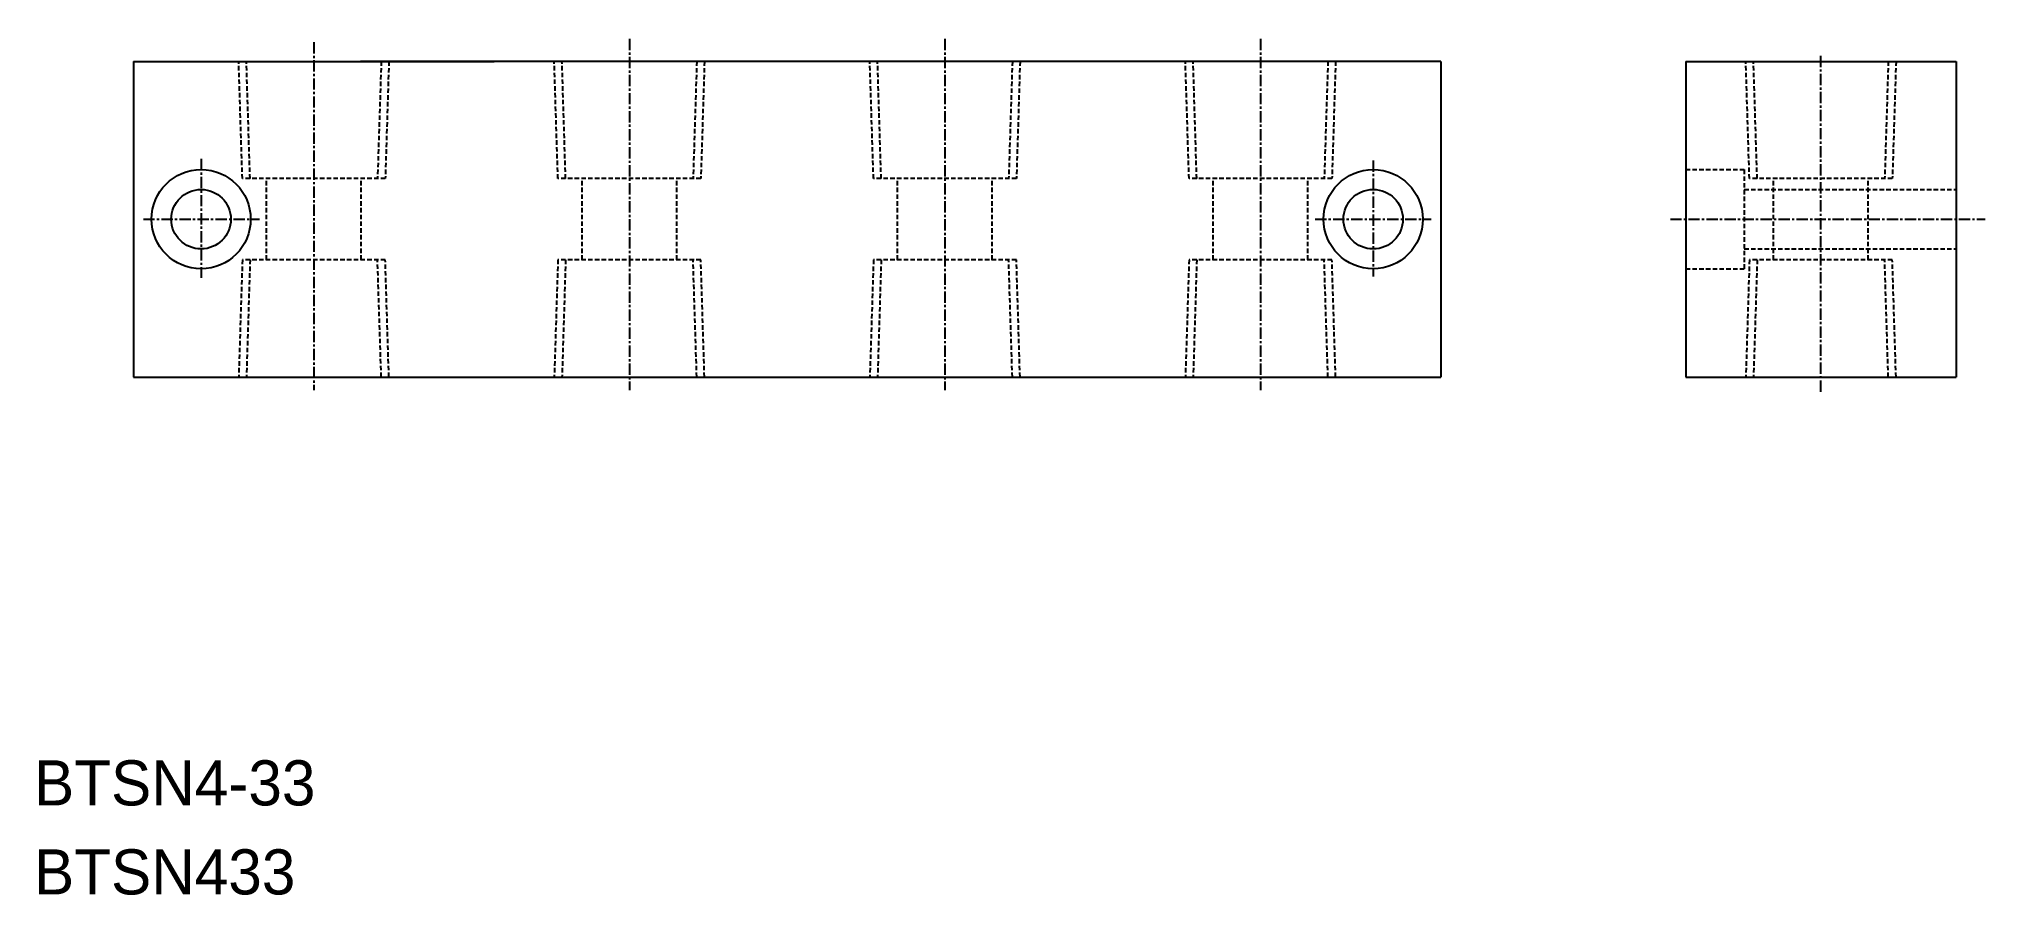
# Model space of a CAD drawing. Extents: x 2106 to 2322, y 5159 to 5254.
import ezdxf

# ---------------------------------------------------------------- set-up
doc = ezdxf.new("R2010")
doc.units = 0
doc.linetypes.add('CENTER', pattern=[2, 1.25, -0.25, 0.25, -0.25])
doc.linetypes.add('DASHED', pattern=[0.75, 0.5, -0.25])
doc.layers.get('0').update_dxf_attribs({"linetype": 'CONTINUOUS'})
doc.layers.add('CENTER', color=1, linetype='CENTER')

msp = doc.modelspace()

# ---------------------------------------------------------------- linework, layer by layer
at = {"color": 7, "linetype": 'CONTINUOUS'}
for p, q in [((2116.81, 5251.36), (2156.81, 5251.36)), ((2116.81, 5251.36), (2116.81, 5216.36)), ((2261.81, 5251.36), (2141.99, 5251.36)), ((2261.81, 5251.36), (2261.81, 5216.36)), ((2288.97, 5251.36), (2318.97, 5251.36)), ((2288.97, 5251.36), (2288.97, 5216.36)), ((2318.97, 5251.36), (2318.97, 5216.36)), ((2116.81, 5216.36), (2261.81, 5216.36)), ((2288.97, 5216.36), (2318.97, 5216.36))]:
    msp.add_line(p, q, dxfattribs=at)
for p, q in [((2126.81, 5251.36), (2126.81, 5251.36)), ((2161.81, 5251.36), (2161.81, 5251.36)), ((2196.81, 5251.36), (2196.81, 5251.36)), ((2231.81, 5251.36), (2231.81, 5251.36)), ((2293.97, 5251.36), (2293.97, 5251.36))]:
    msp.add_line(p, q)
at = {"color": 3, "linetype": 'DASHED'}
for p, q in [((2128.89, 5238.36), (2128.48, 5251.36)), ((2129.74, 5238.36), (2129.34, 5251.36)), ((2144.29, 5251.36), (2143.88, 5238.36)), ((2145.14, 5251.36), (2144.74, 5238.36)), ((2163.89, 5238.36), (2163.48, 5251.36)), ((2164.74, 5238.36), (2164.34, 5251.36)), ((2179.29, 5251.36), (2178.88, 5238.36)), ((2180.14, 5251.36), (2179.74, 5238.36)), ((2198.89, 5238.36), (2198.48, 5251.36)), ((2199.74, 5238.36), (2199.34, 5251.36)), ((2214.29, 5251.36), (2213.88, 5238.36)), ((2215.14, 5251.36), (2214.74, 5238.36)), ((2233.89, 5238.36), (2233.48, 5251.36)), ((2234.74, 5238.36), (2234.34, 5251.36)), ((2249.29, 5251.36), (2248.88, 5238.36)), ((2250.14, 5251.36), (2249.74, 5238.36)), ((2296.04, 5238.36), (2295.64, 5251.36)), ((2296.9, 5238.36), (2296.49, 5251.36)), ((2311.44, 5251.36), (2311.04, 5238.36)), ((2312.3, 5251.36), (2311.89, 5238.36)), ((2288.97, 5239.36), (2295.47, 5239.36)), ((2295.47, 5239.36), (2295.47, 5228.36)), ((2144.74, 5238.36), (2128.89, 5238.36)), ((2131.56, 5229.36), (2131.56, 5238.36)), ((2142.06, 5229.36), (2142.06, 5238.36)), ((2179.74, 5238.36), (2163.89, 5238.36)), ((2166.56, 5229.36), (2166.56, 5238.36)), ((2166.56, 5229.36), (2166.56, 5238.36)), ((2177.06, 5229.36), (2177.06, 5238.36)), ((2177.06, 5229.36), (2177.06, 5238.36)), ((2214.74, 5238.36), (2198.89, 5238.36)), ((2201.56, 5229.36), (2201.56, 5238.36)), ((2201.56, 5229.36), (2201.56, 5238.36)), ((2212.06, 5229.36), (2212.06, 5238.36)), ((2212.06, 5229.36), (2212.06, 5238.36)), ((2249.74, 5238.36), (2233.89, 5238.36)), ((2236.56, 5229.36), (2236.56, 5238.36)), ((2236.56, 5229.36), (2236.56, 5238.36)), ((2247.06, 5229.36), (2247.06, 5238.36)), ((2247.06, 5229.36), (2247.06, 5238.36)), ((2295.47, 5237.16), (2318.97, 5237.16)), ((2311.89, 5238.36), (2296.04, 5238.36)), ((2298.72, 5229.36), (2298.72, 5238.36)), ((2298.72, 5229.36), (2298.72, 5238.36)), ((2309.22, 5229.36), (2309.22, 5238.36)), ((2309.22, 5229.36), (2309.22, 5238.36)), ((2295.47, 5230.56), (2318.97, 5230.56)), ((2128.89, 5229.36), (2128.48, 5216.36)), ((2144.74, 5229.36), (2128.89, 5229.36)), ((2129.74, 5229.36), (2129.34, 5216.36)), ((2144.29, 5216.36), (2143.88, 5229.36)), ((2145.14, 5216.36), (2144.74, 5229.36)), ((2163.89, 5229.36), (2163.48, 5216.36)), ((2179.74, 5229.36), (2163.89, 5229.36)), ((2164.74, 5229.36), (2164.34, 5216.36)), ((2179.29, 5216.36), (2178.88, 5229.36)), ((2180.14, 5216.36), (2179.74, 5229.36)), ((2198.89, 5229.36), (2198.48, 5216.36)), ((2214.74, 5229.36), (2198.89, 5229.36)), ((2199.74, 5229.36), (2199.34, 5216.36)), ((2214.29, 5216.36), (2213.88, 5229.36)), ((2215.14, 5216.36), (2214.74, 5229.36)), ((2233.89, 5229.36), (2233.48, 5216.36)), ((2249.74, 5229.36), (2233.89, 5229.36)), ((2234.74, 5229.36), (2234.34, 5216.36)), ((2249.29, 5216.36), (2248.88, 5229.36)), ((2250.14, 5216.36), (2249.74, 5229.36)), ((2288.97, 5228.36), (2295.47, 5228.36)), ((2296.04, 5229.36), (2295.64, 5216.36)), ((2311.89, 5229.36), (2296.04, 5229.36)), ((2296.9, 5229.36), (2296.49, 5216.36)), ((2311.44, 5216.36), (2311.04, 5229.36)), ((2312.3, 5216.36), (2311.89, 5229.36))]:
    msp.add_line(p, q, dxfattribs=at)
at = {"color": 7, "linetype": 'CONTINUOUS'}
for centre, radius in [((2124.31, 5233.86), 5.5), ((2254.31, 5233.86), 5.5), ((2124.31, 5233.86), 3.3), ((2254.31, 5233.86), 3.3)]:
    msp.add_circle(centre, radius, dxfattribs=at)
at = {"layer": 'CENTER', "color": 1, "linetype": 'CENTER'}
for p, q in [((2171.81, 5253.85), (2171.81, 5214.92)), ((2206.81, 5253.85), (2206.81, 5214.92)), ((2241.81, 5253.85), (2241.81, 5214.92)), ((2136.81, 5253.48), (2136.81, 5214.92)), ((2303.97, 5214.72), (2303.97, 5252.11)), ((2124.31, 5240.54), (2124.31, 5227.36)), ((2254.31, 5240.38), (2254.31, 5227.51)), ((2117.91, 5233.86), (2130.78, 5233.86)), ((2247.87, 5233.86), (2260.74, 5233.86)), ((2287.27, 5233.86), (2322.18, 5233.86))]:
    msp.add_line(p, q, dxfattribs=at)

# ---------------------------------------------------------------- texts
at = {"color": 7, "linetype": 'CONTINUOUS'}
for s, p in [('BTSN4-33', (2105.78, 5168.86)), ('BTSN433', (2105.78, 5158.99))]:
    msp.add_text(s, height=5, dxfattribs=at).set_placement(p)

doc.saveas('drawing.dxf')
